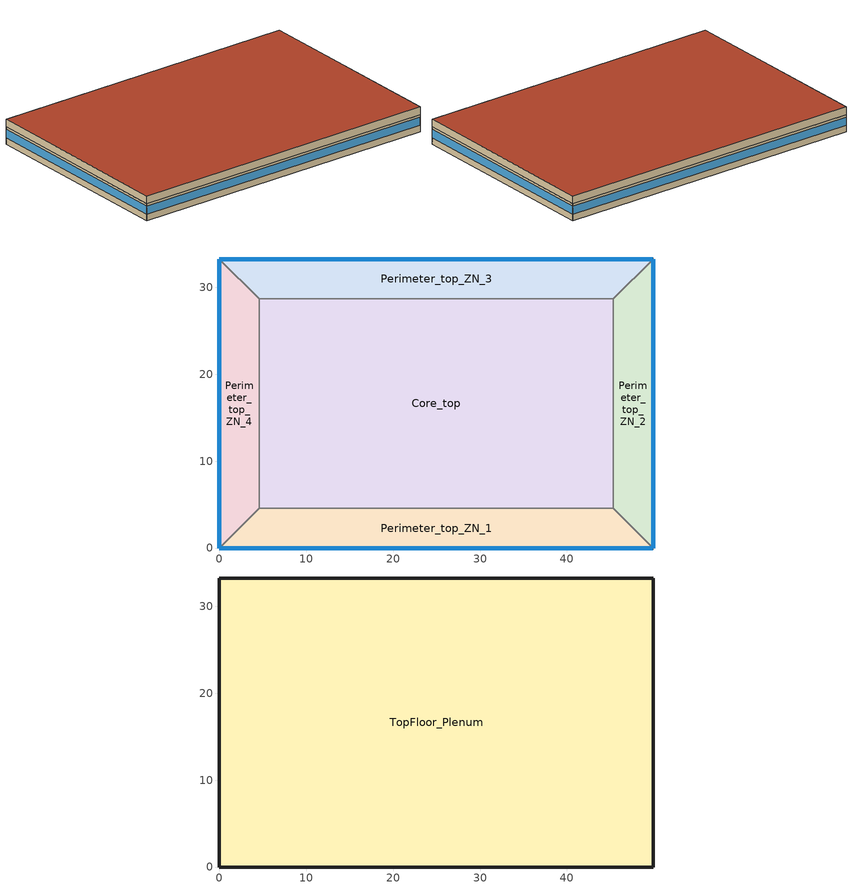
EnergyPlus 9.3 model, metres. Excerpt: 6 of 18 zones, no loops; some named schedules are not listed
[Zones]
Perimeter_top_ZN_1
 floor to MidFloor_Plenum (int_slab_floor): 0,0 4.57,4.57 45.34,4.57 49.91,0 z7.92
 wall outside (nonres_ext_wall): 0,0 49.91,0 z7.92:10.67
 wall to Perimeter_top_ZN_2 (int_wall): 49.91,0 45.34,4.57 z7.92:10.67
 window (Window_U_0.41_SHGC_0.38): 0,0 49.91,0 z8.95:10.25
 ceiling to TopFloor_Plenum (DropCeiling): 0,0 49.91,0 45.34,4.57 4.57,4.57 z10.67
Perimeter_top_ZN_2
 floor to MidFloor_Plenum (int_slab_floor): 49.91,0 45.34,4.57 45.34,28.7 49.91,33.27 z7.92
 wall outside (nonres_ext_wall): 49.91,0 49.91,33.27 z7.92:10.67
 wall to Perimeter_top_ZN_3 (int_wall): 49.91,33.27 45.34,28.7 z7.92:10.67
 window (Window_U_0.41_SHGC_0.38): 49.91,0 49.91,33.27 z8.95:10.25
 ceiling to TopFloor_Plenum (DropCeiling): 49.91,0 49.91,33.27 45.34,28.7 45.34,4.57 z10.67
Perimeter_top_ZN_3
 floor to MidFloor_Plenum (int_slab_floor): 49.91,33.27 45.34,28.7 4.57,28.7 0,33.27 z7.92
 wall outside (nonres_ext_wall): 49.91,33.27 0,33.27 z7.92:10.67
 wall to Perimeter_top_ZN_4 (int_wall): 0,33.27 4.57,28.7 z7.92:10.67
 window (Window_U_0.41_SHGC_0.38): 49.91,33.27 0,33.27 z8.95:10.25
 ceiling to TopFloor_Plenum (DropCeiling): 49.91,33.27 0,33.27 4.57,28.7 45.34,28.7 z10.67
Perimeter_top_ZN_4
 floor to MidFloor_Plenum (int_slab_floor): 0,33.27 4.57,28.7 4.57,4.57 0,0 z7.92
 wall outside (nonres_ext_wall): 0,33.27 0,0 z7.92:10.67
 wall to Perimeter_top_ZN_1 (int_wall): 0,0 4.57,4.57 z7.92:10.67
 window (Window_U_0.41_SHGC_0.38): 0,33.27 0,0 z8.95:10.25
 ceiling to TopFloor_Plenum (DropCeiling): 0,33.27 0,0 4.57,4.57 4.57,28.7 z10.67
Core_top
 floor to MidFloor_Plenum (int_slab_floor): 45.34,28.7 45.34,4.57 4.57,4.57 4.57,28.7 z7.92
 wall to Perimeter_top_ZN_3 (int_wall): 45.34,28.7 4.57,28.7 z7.92:10.67
 wall to Perimeter_top_ZN_2 (int_wall): 45.34,4.57 45.34,28.7 z7.92:10.67
 wall to Perimeter_top_ZN_1 (int_wall): 4.57,4.57 45.34,4.57 z7.92:10.67
 wall to Perimeter_top_ZN_4 (int_wall): 4.57,28.7 4.57,4.57 z7.92:10.67
 ceiling to TopFloor_Plenum (DropCeiling): 45.34,4.57 45.34,28.7 4.57,28.7 4.57,4.57 z10.67
TopFloor_Plenum
 wall outside (nonres_ext_wall): 49.91,33.27 0,33.27 0,0 49.91,0 49.91,33.27 z10.67:11.89
 roof outside (nonres_roof): 49.91,0 49.91,33.27 0,33.27 0,0 z11.89
[Building]
Medium Office: North Axis {deg}=0; Terrain=City; Loads Convergence Tolerance Value=0.04; Temperature Convergence Tolerance Value {deltaC}=0.4; Solar Distribution=FullInteriorAndExterior; Maximum Number of Warmup Days=25; Minimum Number of Warmup Days=6
[Site:Location]
Buffalo.Niagara.Intl.AP_NY_USA WMO=725280: Latitude {deg}=42.94; Longitude {deg}=-78.74; Time Zone {hr}=-5; Elevation {m}=215
[SizingPeriod:DesignDay] Day of Month=21; Dry-Bulb Temperature Range Modifier Type=DefaultMultipliers; Humidity Condition Type=Wetbulb; Barometric Pressure {Pa}=98769; Rain Indicator=No; Snow Indicator=No; Daylight Saving Time Indicator=No
Name | Month | Day Type | Maximum Dry-Bulb Temperature {C} | Daily Dry-Bulb Temperature Range {deltaC} | Wetbulb or DewPoint at Maximum Dry-Bulb {C} | Wind Speed {m/s} | Wind Direction {deg} | Solar Model Indicator | Sky Clearness | ASHRAE Clear Sky Optical Depth for Beam Irradiance (taub) | ASHRAE Clear Sky Optical Depth for Diffuse Irradiance (taud)
Buffalo.Niagara.Intl.AP_NY_USA Ann Htg 99.6% Condns DB | 1 | WinterDesignDay | -16.3 | 0 | -16.3 | 5.1 | 270 | ASHRAEClearSky | 0
Buffalo.Niagara.Intl.AP_NY_USA Ann Clg .4% Condns DB=>MWB | 7 | SummerDesignDay | 30.3 | 9.3 | 21.8 | 5.7 | 240 | ASHRAETau |  | 0.462 | 2.001
Buffalo Niagara Intl Ap Ann Clg .4% Condns WB=>MDB | 7 | SummerDesignDay | 27.8 | 9.3 | 23.8 | 5.7 | 240 | ASHRAETau |  | 0.462 | 2.001
[Site:GroundTemperature:BuildingSurface]
20, 20, 20, 20, 20, 20, 20, 20, 20, 20, 20, 20
[Site:WaterMainsTemperature]
Calculation Method=Correlation; Annual Average Outdoor Air Temperature {C}=10; Maximum Difference In Monthly Average Outdoor Air Temperatures {deltaC}=20
[Material]
Name | Roughness | Thickness {m} | Conductivity {W/m-K} | Density {kg/m3} | Specific Heat {J/kg-K} | Thermal Absorptance | Solar Absorptance | Visible Absorptance
CP02 CARPET PAD | VeryRough | 0.0127 | 0.06 | 288 | 1380 | 0.9 | 0.7 | 0.8
Std Wood 6inch | MediumSmooth | 0.15 | 0.12 | 540 | 1210 | 0.9 | 0.7 | 0.7
AC02 Acoustic Ceiling | MediumSmooth | 0.0127 | 0.057 | 288 | 1339 | 0.9 | 0.7 | 0.2
F07 25mm stucco | Smooth | 0.0254 | 0.72 | 1856 | 840 | 0.9 | 0.7 | 0.7
F08 Metal surface | Smooth | 0.0008 | 45.28 | 7824 | 500
F13 Built-up roofing | Rough | 0.0095 | 0.16 | 1120 | 1460 | 0.9 | 0.7
G01 13mm gypsum board | Smooth | 0.0127 | 0.16 | 800 | 1090 | 0.9 | 0.7 | 0.5
G01 16mm gypsum board | MediumSmooth | 0.0159 | 0.16 | 800 | 1090
100mm Normalweight concrete floor | MediumRough | 0.1016 | 2.31 | 2322 | 832
[Material:NoMass] Roughness=MediumSmooth; Thermal Absorptance=0.9; Solar Absorptance=0.7; Visible Absorptance=0.7
Name | Thermal Resistance {m2-K/W}
Nonres_Roof_Insulation | 5.36608
Nonres_Exterior_Wall_Insulation | 3.2552
[Construction]
InteriorFurnishings: Std Wood 6inch
DropCeiling: AC02 Acoustic Ceiling
int_wall: G01 13mm gypsum board, G01 13mm gypsum board
int_slab_floor: 100mm Normalweight concrete floor, CP02 CARPET PAD
nonres_roof: F13 Built-up roofing, Nonres_Roof_Insulation, F08 Metal surface
nonres_ext_wall: F07 25mm stucco, G01 16mm gypsum board, Nonres_Exterior_Wall_Insulation, G01 16mm gypsum board
[CONSTRUCTION]
Window_U_0.41_SHGC_0.38: Glass_8652_LayerAvg, Gap_1_W_0_0127, Glass_102_LayerAvg
[WindowMaterial:Glazing] Optical Data Type=SpectralAverage; Infrared Transmittance at Normal Incidence=0; Front Side Infrared Hemispherical Emissivity=0.84
Name | Thickness {m} | Solar Transmittance at Normal Incidence | Front Side Solar Reflectance at Normal Incidence | Back Side Solar Reflectance at Normal Incidence | Visible Transmittance at Normal Incidence | Front Side Visible Reflectance at Normal Incidence | Back Side Visible Reflectance at Normal Incidence | Back Side Infrared Hemispherical Emissivity | Conductivity {W/m-K}
Glass_102_LayerAvg | 0.003048 | 0.833848 | 0.0747638 | 0.0748545 | 0.89926 | 0.082563 | 0.082564 | 0.84 | 1
Glass_8652_LayerAvg | 0.003059 | 0.343691 | 0.298987 | 0.462105 | 0.487937 | 0.209449 | 0.306829 | 0.39 | 0.962
[WindowMaterial:Gas]
Gap_1_W_0_0127: Gas Type=Air; Thickness {m}=0.0127
[Zone] Type=1; Multiplier=1; Volume {m3}=autocalculate; Floor Area {m2}=autocalculate
Name | Ceiling Height {m} | Part of Total Floor Area
TopFloor_Plenum | 1.2192 | No
Core_top; Perimeter_top_ZN_3; Perimeter_top_ZN_2; Perimeter_top_ZN_1; Perimeter_top_ZN_4 | 2.7432 | YES
[InternalMass] Construction=InteriorFurnishings
Name | Zone or ZoneList | Surface Area {m2}
Core_top_InternalMass_1 | Core_top | 1967.08
Perimeter_top_ZN_3_InternalMass_1 | Perimeter_top_ZN_3 | 414.675
Perimeter_top_ZN_2_InternalMass_1 | Perimeter_top_ZN_2 | 262.5073
Perimeter_top_ZN_1_InternalMass_1 | Perimeter_top_ZN_1 | 414.6723
Perimeter_top_ZN_4_InternalMass_1 | Perimeter_top_ZN_4 | 262.5056
[People] Number of People Schedule=BLDG_OCC_SCH; Number of People Calculation Method=Area/Person; Zone Floor Area per Person {m2/person}=18.5788; Fraction Radiant=0.3; Sensible Heat Fraction=AUTOCALCULATE; Activity Level Schedule=ACTIVITY_SCH; Enable ASHRAE 55 Comfort Warnings=No; Mean Radiant Temperature Calculation Type=ZoneAveraged; Work Efficiency Schedule=WORK_EFF_SCH; Clothing Insulation Calculation Method=ClothingInsulationSchedule; Clothing Insulation Schedule=CLOTHING_SCH; Air Velocity Schedule=AIR_VELO_SCH; Thermal Comfort Model 1 Type=FANGER
Name | Zone or ZoneList
Core_top | Core_top
Perimeter_top_ZN_3 | Perimeter_top_ZN_3
Perimeter_top_ZN_2 | Perimeter_top_ZN_2
Perimeter_top_ZN_1 | Perimeter_top_ZN_1
Perimeter_top_ZN_4 | Perimeter_top_ZN_4
[Lights] Schedule=BLDG_LIGHT_SCH; Design Level Calculation Method=Watts/Area; Watts per Zone Floor Area {W/m2}=8.50349; Return Air Fraction=0; Fraction Radiant=0.7; Fraction Visible=0.2; Fraction Replaceable=1; Return Air Fraction Calculated from Plenum Temperature=No
Name | Zone or ZoneList
Core_top_Lights | Core_top
Perimeter_top_ZN_3_Lights | Perimeter_top_ZN_3
Perimeter_top_ZN_2_Lights | Perimeter_top_ZN_2
Perimeter_top_ZN_1_Lights | Perimeter_top_ZN_1
Perimeter_top_ZN_4_Lights | Perimeter_top_ZN_4
[ElectricEquipment] Schedule=BLDG_EQUIP_SCH; Design Level Calculation Method=EquipmentLevel; Fraction Latent=0; Fraction Radiant=0.5; Fraction Lost=0
Name | Zone or ZoneList | Design Level {W}
Core_top_MiscPlug_Equip | Core_top | 7937.16
Perimeter_top_ZN_3_MiscPlug_Equip | Perimeter_top_ZN_3 | 1673.21
Perimeter_top_ZN_2_MiscPlug_Equip | Perimeter_top_ZN_2 | 1059.22
Perimeter_top_ZN_1_MiscPlug_Equip | Perimeter_top_ZN_1 | 1673.2
Perimeter_top_ZN_4_MiscPlug_Equip | Perimeter_top_ZN_4 | 1059.21
[Exterior:Lights] Control Option=AstronomicalClock
Name | Schedule | Design Level {W}
Exterior_Lights_a | Exterior_lighting_schedule_a | 519.2
Exterior_Lights_b | Exterior_lighting_schedule_b_2016 | 375.7
Exterior_Lights_c | Exterior_lighting_schedule_c_2016 | 4341.6
[Daylighting:Controls] Daylighting Method=SplitFlux; Lighting Control Type=Stepped; Minimum Input Power Fraction for Continuous or ContinuousOff Dimming Control=0.3; Minimum Light Output Fraction for Continuous or ContinuousOff Dimming Control=0.2; Number of Stepped Control Steps=3; Probability Lighting will be Reset When Needed in Manual Stepped Control=1; Maximum Allowable Discomfort Glare Index=22; Fraction of Zone Controlled by Reference Point 1=0.3835; Illuminance Setpoint at Reference Point 1 {lux}=375; Fraction of Zone Controlled by Reference Point 2=0.1395; Illuminance Setpoint at Reference Point 2 {lux}=375
Name | Zone | Glare Calculation Daylighting Reference Point | Glare Calculation Azimuth Angle of View Direction Clockwise from Zone y-Axis {deg} | Daylighting Reference Point 1 | Daylighting Reference Point 2
Perimeter_top_ZN_1_DaylCtrl | Perimeter_top_ZN_1 | Perimeter_top_ZN_1_DaylRefPt1 | 180 | Perimeter_top_ZN_1_DaylRefPt1 | Perimeter_top_ZN_1_DaylRefPt2
Perimeter_top_ZN_2_DaylCtrl | Perimeter_top_ZN_2 | Perimeter_top_ZN_2_DaylRefPt1 | 90 | Perimeter_top_ZN_2_DaylRefPt1 | Perimeter_top_ZN_2_DaylRefPt2
Perimeter_top_ZN_3_DaylCtrl | Perimeter_top_ZN_3 | Perimeter_top_ZN_3_DaylRefPt1 | 0 | Perimeter_top_ZN_3_DaylRefPt1 | Perimeter_top_ZN_3_DaylRefPt2
Perimeter_top_ZN_4_DaylCtrl | Perimeter_top_ZN_4 | Perimeter_top_ZN_4_DaylRefPt1 | 270 | Perimeter_top_ZN_4_DaylRefPt1 | Perimeter_top_ZN_4_DaylRefPt2
[ZoneInfiltration:DesignFlowRate] Schedule=INFIL_SCH_PNNL; Design Flow Rate Calculation Method=Flow/ExteriorArea; Design Flow Rate {m3/s}=0; Constant Term Coefficient=0; Temperature Term Coefficient=0; Velocity Term Coefficient=0.224; Velocity Squared Term Coefficient=0
Name | Zone or ZoneList | Flow per Exterior Surface Area {m3/s-m2}
Perimeter_top_ZN_3_Infiltration | Perimeter_top_ZN_3 | 0.00056896
Perimeter_top_ZN_2_Infiltration | Perimeter_top_ZN_2 | 0.00056896
Perimeter_top_ZN_1_Infiltration | Perimeter_top_ZN_1 | 0.00056896
Perimeter_top_ZN_4_Infiltration | Perimeter_top_ZN_4 | 0.00056896
TopFloor_Plenum_Infiltration | TopFloor_Plenum | 6.19256e-05
[AirLoopHVAC:ReturnPlenum]
TopFloor_Return_Plenum: Zone=TopFloor_Plenum
[EnergyManagementSystem:Program]
SET_Perimeter_top_ZN_3_Light_EMS_Program: SET Perimeter_top_ZN_3_LSr_IP =0.093*Perimeter_top_ZN_3_LSr/Perimeter_top_ZN_3_Area; IF (Perimeter_top_ZN_3_Occ_Sensor <= 0) && (Perimeter_top_ZN_3_LSr_IP >= 0.02); SET Perimeter_top_ZN_3_Light_Actuator = 0.02*Perimeter_top_ZN_3_Area/0.09290304; ELSE; SET Perimeter_top_ZN_3_Light_Actuator = NULL; ENDIF
SET_Perimeter_top_ZN_2_Light_EMS_Program: SET Perimeter_top_ZN_2_LSr_IP =0.093*Perimeter_top_ZN_2_LSr/Perimeter_top_ZN_2_Area; IF (Perimeter_top_ZN_2_Occ_Sensor <= 0) && (Perimeter_top_ZN_2_LSr_IP >= 0.02); SET Perimeter_top_ZN_2_Light_Actuator = 0.02*Perimeter_top_ZN_2_Area/0.09290304; ELSE; SET Perimeter_top_ZN_2_Light_Actuator = NULL; ENDIF
SET_Perimeter_top_ZN_1_Light_EMS_Program: SET Perimeter_top_ZN_1_LSr_IP =0.093*Perimeter_top_ZN_1_LSr/Perimeter_top_ZN_1_Area; IF (Perimeter_top_ZN_1_Occ_Sensor <= 0) && (Perimeter_top_ZN_1_LSr_IP >= 0.02); SET Perimeter_top_ZN_1_Light_Actuator = 0.02*Perimeter_top_ZN_1_Area/0.09290304; ELSE; SET Perimeter_top_ZN_1_Light_Actuator = NULL; ENDIF
SET_Perimeter_top_ZN_4_Light_EMS_Program: SET Perimeter_top_ZN_4_LSr_IP =0.093*Perimeter_top_ZN_4_LSr/Perimeter_top_ZN_4_Area; IF (Perimeter_top_ZN_4_Occ_Sensor <= 0) && (Perimeter_top_ZN_4_LSr_IP >= 0.02); SET Perimeter_top_ZN_4_Light_Actuator = 0.02*Perimeter_top_ZN_4_Area/0.09290304; ELSE; SET Perimeter_top_ZN_4_Light_Actuator = NULL; ENDIF
SET_Perimeter_bot_ZN_3_Light_EMS_Program: SET Perimeter_bot_ZN_3_LSr_IP =0.093*Perimeter_bot_ZN_3_LSr/Perimeter_bot_ZN_3_Area; IF (Perimeter_bot_ZN_3_Occ_Sensor <= 0) && (Perimeter_bot_ZN_3_LSr_IP >= 0.02); SET Perimeter_bot_ZN_3_Light_Actuator = 0.02*Perimeter_bot_ZN_3_Area/0.09290304; ELSE; SET Perimeter_bot_ZN_3_Light_Actuator = NULL; ENDIF
SET_Perimeter_bot_ZN_2_Light_EMS_Program: SET Perimeter_bot_ZN_2_LSr_IP =0.093*Perimeter_bot_ZN_2_LSr/Perimeter_bot_ZN_2_Area; IF (Perimeter_bot_ZN_2_Occ_Sensor <= 0) && (Perimeter_bot_ZN_2_LSr_IP >= 0.02); SET Perimeter_bot_ZN_2_Light_Actuator = 0.02*Perimeter_bot_ZN_2_Area/0.09290304; ELSE; SET Perimeter_bot_ZN_2_Light_Actuator = NULL; ENDIF
SET_Perimeter_bot_ZN_1_Light_EMS_Program: SET Perimeter_bot_ZN_1_LSr_IP =0.093*Perimeter_bot_ZN_1_LSr/Perimeter_bot_ZN_1_Area; IF (Perimeter_bot_ZN_1_Occ_Sensor <= 0) && (Perimeter_bot_ZN_1_LSr_IP >= 0.02); SET Perimeter_bot_ZN_1_Light_Actuator = 0.02*Perimeter_bot_ZN_1_Area/0.09290304; ELSE; SET Perimeter_bot_ZN_1_Light_Actuator = NULL; ENDIF
SET_Perimeter_bot_ZN_4_Light_EMS_Program: SET Perimeter_bot_ZN_4_LSr_IP =0.093*Perimeter_bot_ZN_4_LSr/Perimeter_bot_ZN_4_Area; IF (Perimeter_bot_ZN_4_Occ_Sensor <= 0) && (Perimeter_bot_ZN_4_LSr_IP >= 0.02); SET Perimeter_bot_ZN_4_Light_Actuator = 0.02*Perimeter_bot_ZN_4_Area/0.09290304; ELSE; SET Perimeter_bot_ZN_4_Light_Actuator = NULL; ENDIF
SET_Perimeter_mid_ZN_3_Light_EMS_Program: SET Perimeter_mid_ZN_3_LSr_IP =0.093*Perimeter_mid_ZN_3_LSr/Perimeter_mid_ZN_3_Area; IF (Perimeter_mid_ZN_3_Occ_Sensor <= 0) && (Perimeter_mid_ZN_3_LSr_IP >= 0.02); SET Perimeter_mid_ZN_3_Light_Actuator = 0.02*Perimeter_mid_ZN_3_Area/0.09290304; ELSE; SET Perimeter_mid_ZN_3_Light_Actuator = NULL; ENDIF
SET_Perimeter_mid_ZN_2_Light_EMS_Program: SET Perimeter_mid_ZN_2_LSr_IP =0.093*Perimeter_mid_ZN_2_LSr/Perimeter_mid_ZN_2_Area; IF (Perimeter_mid_ZN_2_Occ_Sensor <= 0) && (Perimeter_mid_ZN_2_LSr_IP >= 0.02); SET Perimeter_mid_ZN_2_Light_Actuator = 0.02*Perimeter_mid_ZN_2_Area/0.09290304; ELSE; SET Perimeter_mid_ZN_2_Light_Actuator = NULL; ENDIF
SET_Perimeter_mid_ZN_1_Light_EMS_Program: SET Perimeter_mid_ZN_1_LSr_IP =0.093*Perimeter_mid_ZN_1_LSr/Perimeter_mid_ZN_1_Area; IF (Perimeter_mid_ZN_1_Occ_Sensor <= 0) && (Perimeter_mid_ZN_1_LSr_IP >= 0.02); SET Perimeter_mid_ZN_1_Light_Actuator = 0.02*Perimeter_mid_ZN_1_Area/0.09290304; ELSE; SET Perimeter_mid_ZN_1_Light_Actuator = NULL; ENDIF
SET_Perimeter_mid_ZN_4_Light_EMS_Program: SET Perimeter_mid_ZN_4_LSr_IP =0.093*Perimeter_mid_ZN_4_LSr/Perimeter_mid_ZN_4_Area; IF (Perimeter_mid_ZN_4_Occ_Sensor <= 0) && (Perimeter_mid_ZN_4_LSr_IP >= 0.02); SET Perimeter_mid_ZN_4_Light_Actuator = 0.02*Perimeter_mid_ZN_4_Area/0.09290304; ELSE; SET Perimeter_mid_ZN_4_Light_Actuator = NULL; ENDIF
total_fan_breakdown: SET total_htg_fan = 0; SET total_clg_fan = 0; SET total_htgclg_fan = 0; SET total_none_fan = 0; SET total_general_fan = 0; IF PACU_VAV_bot_htg > 0.0 && PACU_VAV_bot_clg > 0.0; SET total_clg_fan = total_clg_fan + PACU_VAV_bot_fan; SET total_general_fan = total_general_fan + (-PACU_VAV_bot_fan); ELSEIF PACU_VAV_bot_htg > 0.0; SET total_htg_fan = total_htg_fan + PACU_VAV_bot_fan; SET total_general_fan = total_general_fan + (-PACU_VAV_bot_fan); ELSEIF PACU_VAV_bot_clg > 0.0; SET total_clg_fan = total_clg_fan + PACU_VAV_bot_fan; SET total_general_fan = total_general_fan + (-PACU_VAV_bot_fan); ELSEIF PACU_VAV_bot_clg == 0.0 && PACU_VAV_bot_htg == 0.0; SET total_none_fan = total_none_fan + PACU_VAV_bot_fan; SET total_general_fan = total_general_fan + (-PACU_VAV_bot_fan); ENDIF; IF PACU_VAV_mid_htg > 0.0 && PACU_VAV_mid_clg > 0.0; SET total_clg_fan = total_clg_fan + PACU_VAV_mid_fan; SET total_general_fan = total_general_fan + (-PACU_VAV_mid_fan); ELSEIF PACU_VAV_mid_htg > 0.0; SET total_htg_fan = total_htg_fan + PACU_VAV_mid_fan; SET total_general_fan = total_general_fan + (-PACU_VAV_mid_fan); ELSEIF PACU_VAV_mid_clg > 0.0; SET total_clg_fan = total_clg_fan + PACU_VAV_mid_fan; SET total_general_fan = total_general_fan + (-PACU_VAV_mid_fan); ELSEIF PACU_VAV_mid_clg == 0.0 && PACU_VAV_mid_htg == 0.0; SET total_none_fan = total_none_fan + PACU_VAV_mid_fan; SET total_general_fan = total_general_fan + (-PACU_VAV_mid_fan); ENDIF; IF PACU_VAV_top_htg > 0.0 && PACU_VAV_top_clg > 0.0; SET total_clg_fan = total_clg_fan + PACU_VAV_top_fan; SET total_general_fan = total_general_fan + (-PACU_VAV_top_fan); ELSEIF PACU_VAV_top_htg > 0.0; SET total_htg_fan = total_htg_fan + PACU_VAV_top_fan; SET total_general_fan = total_general_fan + (-PACU_VAV_top_fan); ELSEIF PACU_VAV_top_clg > 0.0; SET total_clg_fan = total_clg_fan + PACU_VAV_top_fan; SET total_general_fan = total_general_fan + (-PACU_VAV_top_fan); ELSEIF PACU_VAV_top_clg == 0.0 && PACU_VAV_top_htg == 0.0; SET total_none_fan = total_none_fan + PACU_VAV_top_fan; SET total_general_fan = total_general_fan + (-PACU_VAV_top_fan); ENDIF; SET xyz = 0
[EnergyManagementSystem:ProgramCallingManager]
Transformer_Load_Prog_Manager: AfterPredictorAfterHVACManagers; Transformer_Load_Prog
OA_BASED_OPTIMUM_START_EMS_Program Manager: BeginTimestepBeforePredictor; OA_BASED_OPTIMUM_START_EMS_Program
SET_Core_bottom_Light_EMS_Program_Prog_Manager: BeginTimestepBeforePredictor; SET_Core_bottom_Light_EMS_Program
SET_Core_mid_Light_EMS_Program_Prog_Manager: BeginTimestepBeforePredictor; SET_Core_mid_Light_EMS_Program
SET_Core_top_Light_EMS_Program_Prog_Manager: BeginTimestepBeforePredictor; SET_Core_top_Light_EMS_Program
SET_Perimeter_top_ZN_3_Light_EMS_Program_Prog_Manager: BeginTimestepBeforePredictor; SET_Perimeter_top_ZN_3_Light_EMS_Program
SET_Perimeter_top_ZN_2_Light_EMS_Program_Prog_Manager: BeginTimestepBeforePredictor; SET_Perimeter_top_ZN_2_Light_EMS_Program
SET_Perimeter_top_ZN_1_Light_EMS_Program_Prog_Manager: BeginTimestepBeforePredictor; SET_Perimeter_top_ZN_1_Light_EMS_Program
SET_Perimeter_top_ZN_4_Light_EMS_Program_Prog_Manager: BeginTimestepBeforePredictor; SET_Perimeter_top_ZN_4_Light_EMS_Program
SET_Perimeter_bot_ZN_3_Light_EMS_Program_Prog_Manager: BeginTimestepBeforePredictor; SET_Perimeter_bot_ZN_3_Light_EMS_Program
SET_Perimeter_bot_ZN_2_Light_EMS_Program_Prog_Manager: BeginTimestepBeforePredictor; SET_Perimeter_bot_ZN_2_Light_EMS_Program
SET_Perimeter_bot_ZN_1_Light_EMS_Program_Prog_Manager: BeginTimestepBeforePredictor; SET_Perimeter_bot_ZN_1_Light_EMS_Program
SET_Perimeter_bot_ZN_4_Light_EMS_Program_Prog_Manager: BeginTimestepBeforePredictor; SET_Perimeter_bot_ZN_4_Light_EMS_Program
SET_Perimeter_mid_ZN_3_Light_EMS_Program_Prog_Manager: BeginTimestepBeforePredictor; SET_Perimeter_mid_ZN_3_Light_EMS_Program
SET_Perimeter_mid_ZN_2_Light_EMS_Program_Prog_Manager: BeginTimestepBeforePredictor; SET_Perimeter_mid_ZN_2_Light_EMS_Program
SET_Perimeter_mid_ZN_1_Light_EMS_Program_Prog_Manager: BeginTimestepBeforePredictor; SET_Perimeter_mid_ZN_1_Light_EMS_Program
SET_Perimeter_mid_ZN_4_Light_EMS_Program_Prog_Manager: BeginTimestepBeforePredictor; SET_Perimeter_mid_ZN_4_Light_EMS_Program
total_fan_breakdown: EndOfSystemTimestepAfterHVACReporting; total_fan_breakdown
[EnergyManagementSystem:OutputVariable]
Wired_LTG: EMS Variable=Wired_LTG; Type of Data in Variable=Summed; Update Frequency=ZoneTimeStep; Units=J
[ElectricLoadCenter:Transformer]
Transformer 1: Availability Schedule=Always_On; Transformer Usage=PowerInFromGrid; Rated Capacity {VA}=45000; Phase=3; Conductor Material=Aluminum; Full Load Temperature Rise {C}=150; Fraction of Eddy Current Losses=0.1; Performance Input Method=NominalEfficiency; Nameplate Efficiency=0.984; Per Unit Load for Nameplate Efficiency=0.35; Reference Temperature for Nameplate Efficiency {C}=75; Consider Transformer Loss for Utility Cost=Yes; Meter 1=Wired_LTG_Electricity; Meter 2=Wired_INT_EQUIP
